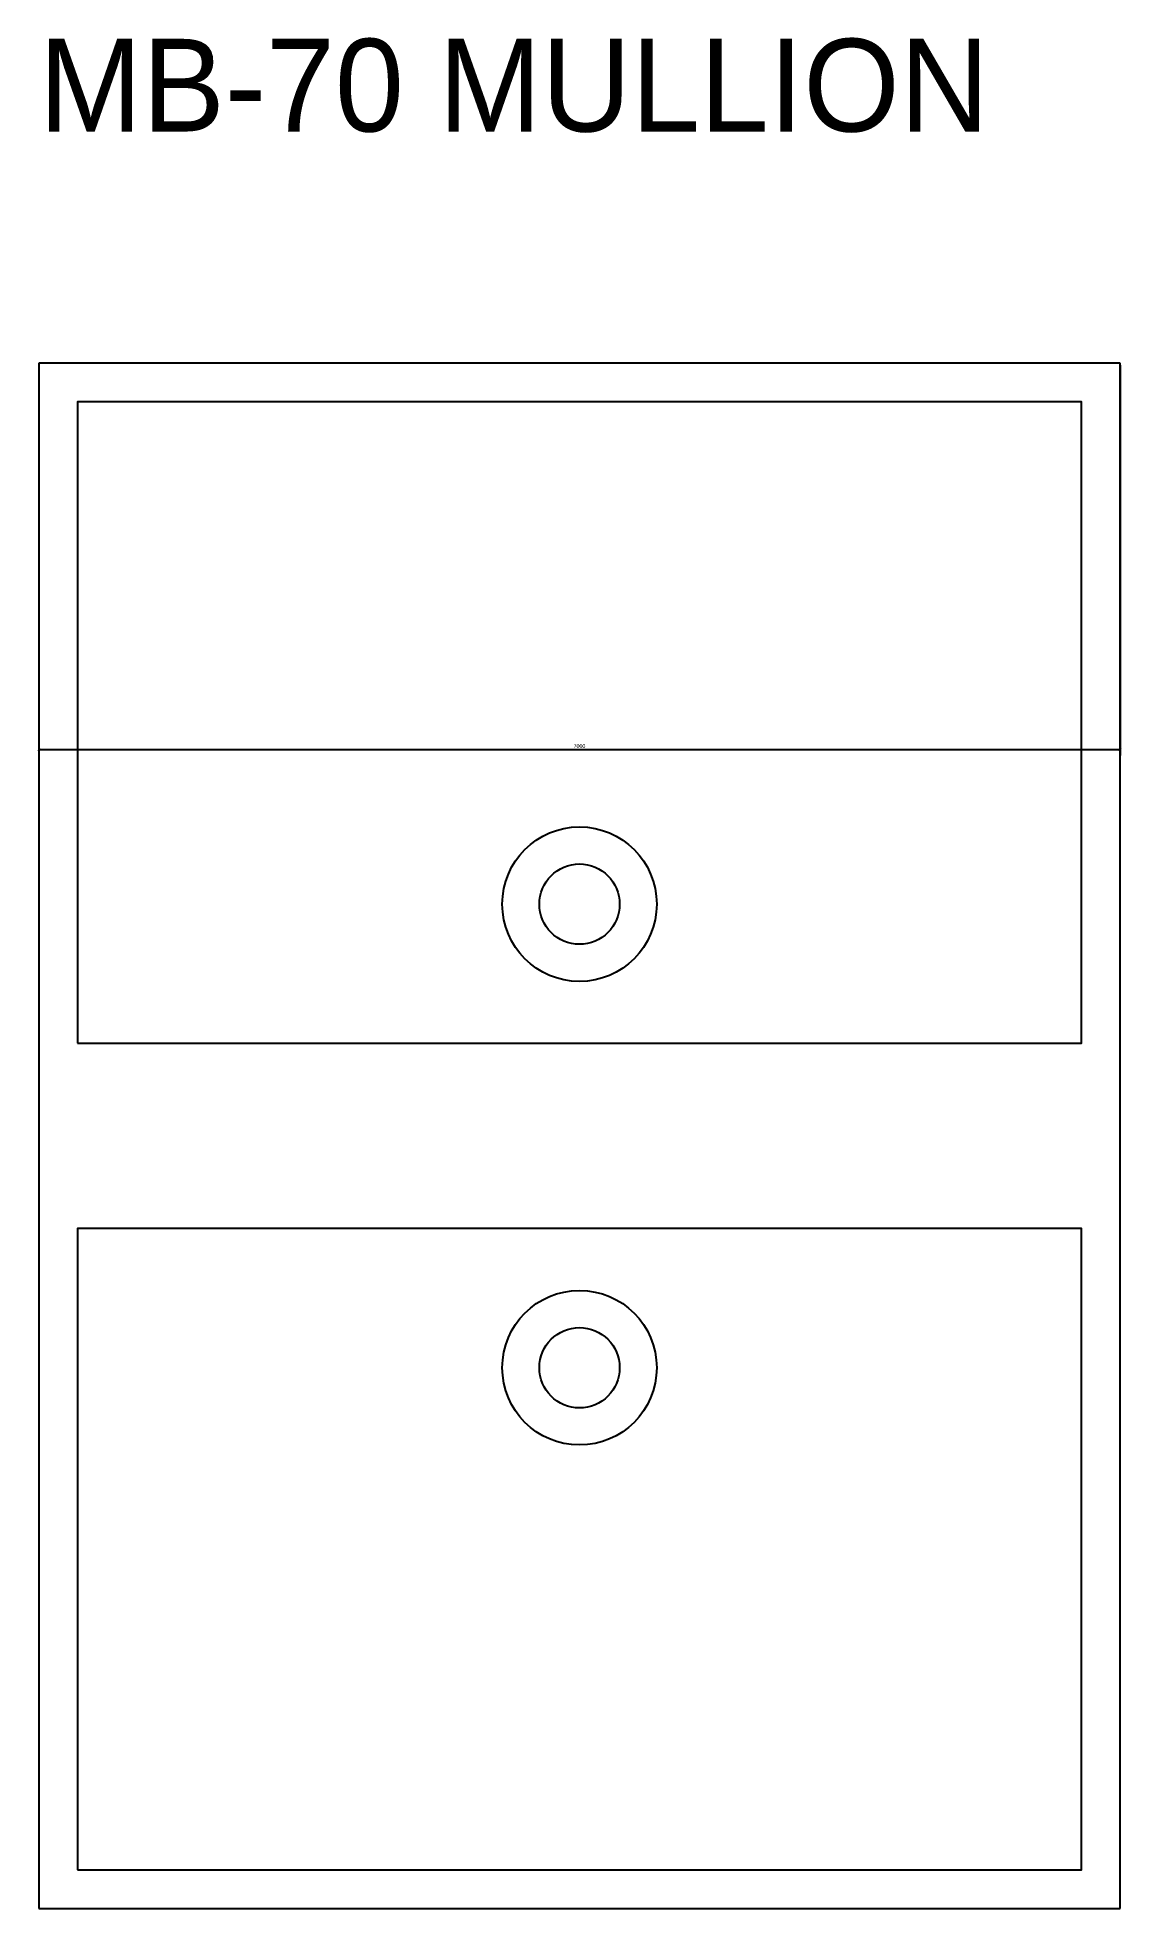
# Model space of a CAD drawing. Header units: millimetres. Extents: x 0 to 70, y 0 to 121.
import ezdxf

# ---------------------------------------------------------------- set-up
doc = ezdxf.new("R2010")
doc.units = ezdxf.units.MM
for name, color, linetype in [('DIM', 3, 'Continuous'), ('PROFILE', 7, 'Continuous'), ('TEXT', 2, 'Continuous')]:
    doc.layers.add(name, color=color, linetype=linetype)
doc.styles.add('OpenSansCondensed-Light', font='OpenSansCondensed-Light.ttf')
doc.dimstyles.new('EZDXF', dxfattribs={"dimtxt": 0.25, "dimasz": 0.175, "dimexe": 0.375, "dimexo": 0.125, "dimgap": 0.1, "dimtad": 1, "dimlfac": 100, "dimzin": 12, "dimdsep": 46, "dimtxsty": 'OpenSansCondensed-Light', "dimblk": 'ARCHTICK', "dimcen": 2.5, "dimazin": 3, "dimtfac": 0.5, "dimtmove": 2, "dimatfit": 3})

# ---------------------------------------------------------------- blocks, each defined once
blk = doc.blocks.new('_ARCHTICK')
at = {"color": 0, "linetype": 'BYBLOCK', "const_width": 0.15}
blk.add_lwpolyline([(-0.5, -0.5), (0.5, 0.5)], dxfattribs=at)

msp = doc.modelspace()

# ---------------------------------------------------------------- linework, layer by layer
at = {"layer": 'PROFILE'}
for p, q in [((70, 100), (0, 100)), ((0, 100), (0, 0)), ((70, 0), (70, 100)), ((0, 0), (70, 0))]:
    msp.add_line(p, q, dxfattribs=at)
for points in [[(2.5, 56), (67.5, 56), (67.5, 97.5), (2.5, 97.5)], [(2.5, 2.5), (67.5, 2.5), (67.5, 44), (2.5, 44)]]:
    msp.add_lwpolyline(points, close=True, dxfattribs=at)
for centre, radius in [((35, 65), 5), ((35, 65), 2.6), ((35, 35), 5), ((35, 35), 2.6)]:
    msp.add_circle(centre, radius, dxfattribs=at)

# ---------------------------------------------------------------- texts
at = {"layer": 'TEXT'}
msp.add_text('MB-70 MULLION', height=6, dxfattribs=at).set_placement((0, 115))

# ---------------------------------------------------------------- dimensions: what is measured, and where the dimension line sits
at = {"layer": 'DIM'}
msp.add_linear_dim(base=(0, 75), p1=(0, 100), p2=(70, 100), dimstyle='EZDXF', dxfattribs=at).render()

doc.saveas('drawing.dxf')
